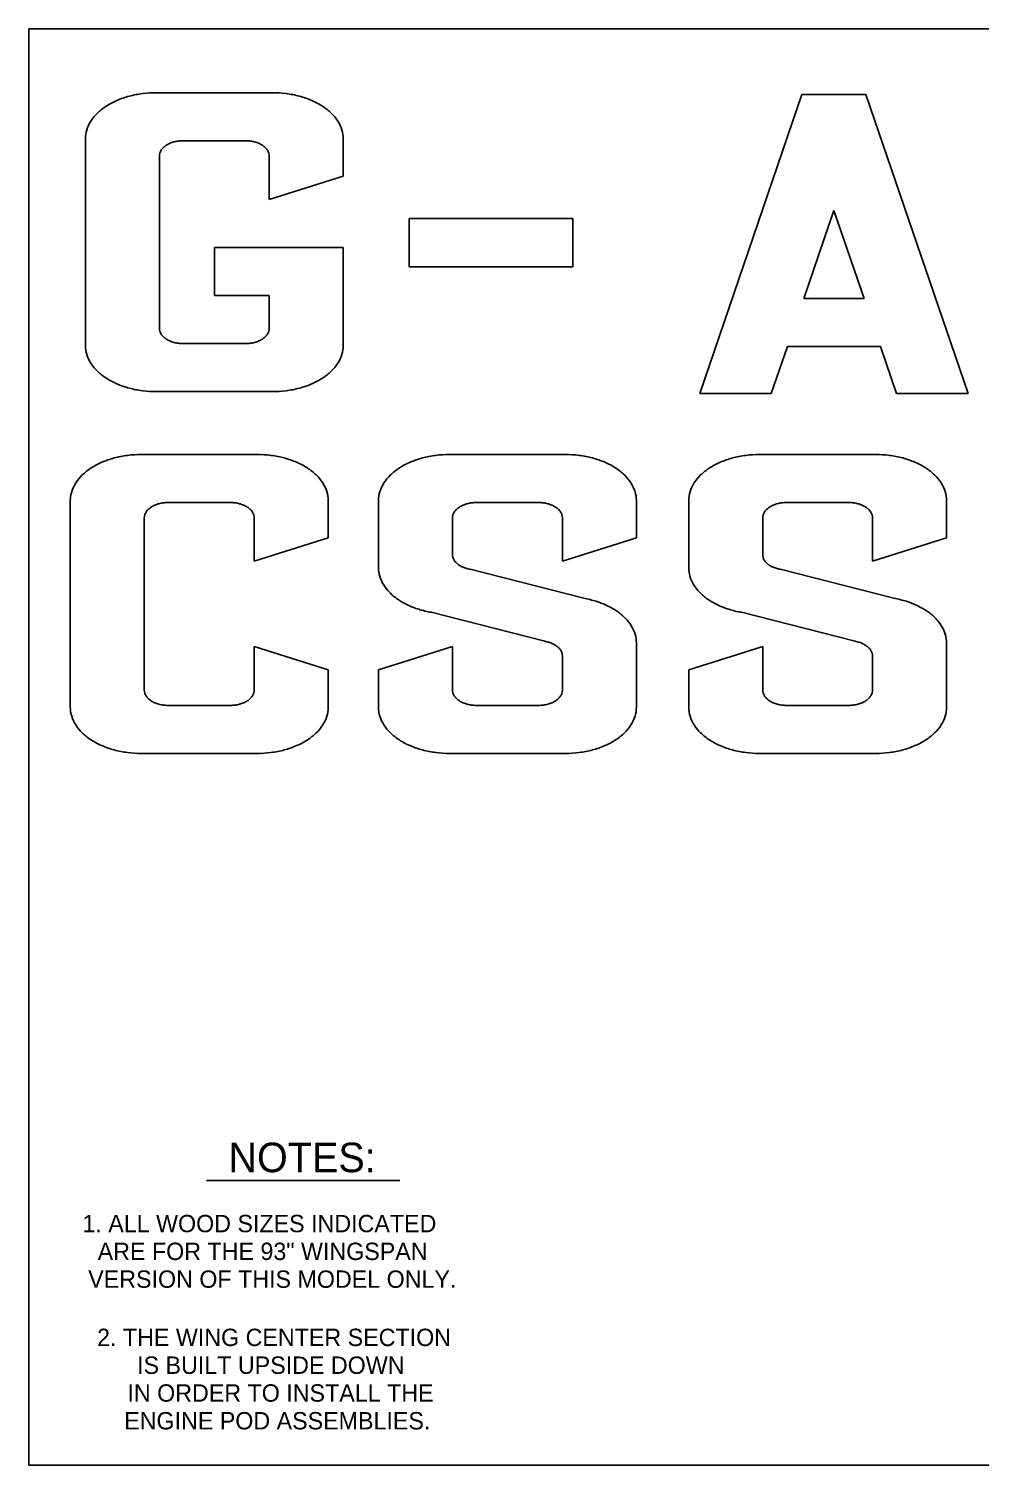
# Model space of a CAD drawing. Extents: x -15.3 to 78.7, y -34 to 0.
# Drawn here: x -15.31 to 7.2, y -34.04 to -0.04 of the extents above; entities that cross this region are included whole.
import ezdxf
from ezdxf.enums import TextEntityAlignment as Align

# ---------------------------------------------------------------- set-up
doc = ezdxf.new("R2010")
doc.units = 0
doc.layers.add('1', color=7, linetype='CONTINUOUS')
doc.layers.add('34', color=7, linetype='CONTINUOUS')
doc.styles.get("Standard").update_dxf_attribs({"font": 'txt', "height": 0.2})

msp = doc.modelspace()

# ---------------------------------------------------------------- linework, layer by layer
at = {"layer": '1', "color": 253, "linetype": 'CONTINUOUS'}
for p, q in [((78.6873, -0.0368), (-15.3127, -0.0368)), ((-15.3127, -0.0368), (-15.3127, -34.0368)), ((78.6873, -34.0368), (-15.3127, -34.0368))]:
    msp.add_line(p, q, dxfattribs=at)
at = {"layer": '1', "color": 3, "linetype": 'CONTINUOUS'}
msp.add_line((-11.1108, -27.297), (-6.5362, -27.297), dxfattribs=at)
at = {"layer": '34', "color": 7, "linetype": 'CONTINUOUS'}
for p, q in [((-12.2927, -1.5503), (-9.5526, -1.5503)), ((0.5613, -8.6731), (2.9806, -1.5972)), ((4.4927, -1.5972), (2.9806, -1.5972)), ((4.4927, -1.5972), (6.912, -8.6731)), ((-13.9727, -2.6424), (-13.9727, -7.5342)), ((-11.6627, -2.6879), (-10.1825, -2.6879)), ((-7.8725, -2.6424), (-7.8725, -3.5259)), ((-12.2227, -3.0518), (-12.2227, -7.1247)), ((-9.6225, -3.0518), (-9.6225, -4.0786)), ((-9.6225, -4.0786), (-7.8725, -3.5259)), ((3.0247, -6.4194), (3.7362, -4.3388)), ((3.7362, -4.3388), (4.4477, -6.4194)), ((-6.3162, -4.5311), (-2.4378, -4.5311)), ((-6.3162, -4.5311), (-6.3162, -5.6686)), ((-2.4378, -4.5311), (-2.4378, -5.6686)), ((-7.8725, -5.2136), (-10.9158, -5.2136)), ((-10.9158, -5.2136), (-10.9158, -6.3513)), ((-7.8725, -5.2136), (-7.8725, -7.5342)), ((-6.3162, -5.6686), (-2.4378, -5.6686)), ((-9.6225, -6.3513), (-10.9158, -6.3513)), ((-9.6225, -6.3513), (-9.6225, -7.1247)), ((3.0247, -6.4194), (4.4477, -6.4194)), ((-11.6627, -7.4887), (-10.1825, -7.4887)), ((2.2543, -8.6731), (2.636, -7.5568)), ((2.636, -7.5568), (4.8364, -7.5568)), ((4.8364, -7.5568), (5.2182, -8.6731)), ((-12.2927, -8.6262), (-9.5526, -8.6262)), ((-12.2927, -8.6262), (-9.5526, -8.6262)), ((2.2543, -8.6731), (0.5613, -8.6731)), ((6.912, -8.6731), (5.2182, -8.6731)), ((-12.6495, -10.1132), (-9.9093, -10.1132)), ((-5.3575, -10.1132), (-2.6173, -10.1132)), ((1.9801, -10.1132), (4.7203, -10.1132)), ((-14.3295, -11.2052), (-14.3295, -16.097)), ((-8.2294, -11.2052), (-8.2294, -12.0887)), ((-7.0375, -11.2052), (-7.0375, -12.7941)), ((-0.9372, -11.2052), (-0.9372, -12.0887)), ((0.3001, -11.2052), (0.3001, -12.7941)), ((6.4004, -11.2052), (6.4004, -12.0887)), ((-12.0195, -11.2507), (-10.5395, -11.2507)), ((-4.7274, -11.2507), (-3.2473, -11.2507)), ((2.6103, -11.2507), (4.0904, -11.2507)), ((-12.5796, -11.6147), (-12.5796, -15.6875)), ((-9.9794, -11.6147), (-9.9794, -12.6415)), ((-5.2874, -11.6147), (-5.2874, -12.4801)), ((-2.6873, -11.6147), (-2.6873, -12.6415)), ((2.0503, -11.6147), (2.0503, -12.4801)), ((4.6504, -11.6147), (4.6504, -12.6415)), ((-9.9794, -12.6415), (-8.2294, -12.0887)), ((-2.6873, -12.6415), (-0.9372, -12.0887)), ((4.6504, -12.6415), (6.4004, -12.0887)), ((-2.1825, -13.518), (-4.8722, -12.8316)), ((5.1548, -13.518), (2.4651, -12.8316)), ((-3.1021, -14.5352), (-5.7918, -13.8491)), ((4.2355, -14.5352), (1.5458, -13.8491)), ((-0.9372, -14.5725), (-0.9372, -16.097)), ((6.4004, -14.5725), (6.4004, -16.097)), ((-9.9794, -14.6605), (-8.2294, -15.2134)), ((-9.9794, -15.6874), (-9.9794, -14.6605)), ((-5.2874, -14.6605), (-7.0375, -15.2134)), ((-5.2874, -14.6605), (-5.2874, -15.6875)), ((-2.6873, -14.8867), (-2.6873, -15.6875)), ((2.0503, -14.6605), (0.3001, -15.2134)), ((2.0503, -14.6605), (2.0503, -15.6875)), ((4.6504, -14.8867), (4.6504, -15.6875)), ((-8.2294, -16.0968), (-8.2294, -15.2134)), ((-7.0375, -15.2134), (-7.0375, -16.097)), ((0.3001, -15.2134), (0.3001, -16.097)), ((-12.0195, -16.0515), (-10.5395, -16.0515)), ((-4.7274, -16.0515), (-3.2473, -16.0515)), ((2.6103, -16.0515), (4.0904, -16.0515)), ((-12.6495, -17.1891), (-9.9093, -17.1891)), ((-12.6495, -17.1891), (-9.9093, -17.1891)), ((-5.3575, -17.1891), (-2.6173, -17.1891)), ((-5.3575, -17.1891), (-2.6173, -17.1891)), ((1.9801, -17.1891), (4.7203, -17.1891)), ((1.9801, -17.1891), (4.7203, -17.1891))]:
    msp.add_line(p, q, dxfattribs=at)
for points in [[(-12.292512, -1.550258, 0.032156), (-12.62028, -1.571241, 0.033618), (-12.935452, -1.633385, 0.0367), (-13.225916, -1.734302, 0.041684), (-13.480511, -1.870113, 0.048847), (-13.689451, -2.035599, 0.058022), (-13.844707, -2.224401, 0.067701), (-13.940314, -2.429263, 0.074379), (-13.972596, -2.642313, 0.074379)], [(-9.552374, -1.550258, -0.032156), (-9.224606, -1.571241, -0.033618), (-8.909433, -1.633385, -0.0367), (-8.618969, -1.734302, -0.041684), (-8.364375, -1.870113, -0.048847), (-8.155435, -2.035599, -0.058022), (-8.000178, -2.224401, -0.067701), (-7.904572, -2.429263, -0.074379), (-7.872289, -2.642313, -0.074379)], [(-11.66248, -2.687815, 0.032156), (-11.771736, -2.694809, 0.033618), (-11.876793, -2.715524, 0.0367), (-11.973615, -2.749163, 0.041684), (-12.05848, -2.794433, 0.048847), (-12.128126, -2.849595, 0.058022), (-12.179878, -2.912529, 0.067701), (-12.211747, -2.980817, 0.074379), (-12.222508, -3.051833, 0.074379)], [(-9.622377, -3.051833, 0.074379), (-9.633138, -2.980817, 0.067701), (-9.665007, -2.912529, 0.058022), (-9.716759, -2.849595, 0.048847), (-9.786406, -2.794433, 0.041684), (-9.871271, -2.749163, 0.0367), (-9.968092, -2.715524, 0.033618), (-10.073149, -2.694809, 0.032156), (-10.182406, -2.687815, 0.032156)], [(-11.66248, -7.488852, -0.032156), (-11.771736, -7.481858, -0.033618), (-11.876793, -7.461143, -0.0367), (-11.973615, -7.427504, -0.041684), (-12.05848, -7.382234, -0.048847), (-12.128126, -7.327072, -0.058022), (-12.179878, -7.264138, -0.067701), (-12.211747, -7.19585, -0.074379), (-12.222508, -7.124834, -0.074379)], [(-9.622377, -7.124834, -0.074379), (-9.633138, -7.19585, -0.067701), (-9.665007, -7.264138, -0.058022), (-9.716759, -7.327072, -0.048847), (-9.786406, -7.382234, -0.041684), (-9.871271, -7.427504, -0.0367), (-9.968092, -7.461143, -0.033618), (-10.073149, -7.481858, -0.032156), (-10.182406, -7.488852, -0.032156)], [(-12.292512, -8.626409, -0.032156), (-12.62028, -8.605426, -0.033618), (-12.935452, -8.543282, -0.0367), (-13.225916, -8.442365, -0.041684), (-13.480511, -8.306554, -0.048847), (-13.689451, -8.141068, -0.058022), (-13.844707, -7.952266, -0.067701), (-13.940314, -7.747404, -0.074379), (-13.972596, -7.534354, -0.074379)], [(-9.552374, -8.626409, 0.032156), (-9.224606, -8.605426, 0.033618), (-8.909433, -8.543282, 0.0367), (-8.618969, -8.442365, 0.041684), (-8.364375, -8.306554, 0.048847), (-8.155435, -8.141068, 0.058022), (-8.000178, -7.952266, 0.067701), (-7.904572, -7.747404, 0.074379), (-7.872289, -7.534354, 0.074379)], [(-12.649434, -10.113076, 0.032156), (-12.977203, -10.13406, 0.033618), (-13.292375, -10.196204, 0.0367), (-13.582839, -10.297121, 0.041684), (-13.837433, -10.432932, 0.048847), (-14.046374, -10.598418, 0.058022), (-14.20163, -10.78722, 0.067701), (-14.297236, -10.992082, 0.074379), (-14.329519, -11.205131, 0.074379)], [(-9.909297, -10.113076, -0.032156), (-9.581528, -10.13406, -0.033618), (-9.266356, -10.196204, -0.0367), (-8.975892, -10.297121, -0.041684), (-8.721298, -10.432932, -0.048847), (-8.512358, -10.598418, -0.058022), (-8.357101, -10.78722, -0.067701), (-8.261495, -10.992082, -0.074379), (-8.229212, -11.205131, -0.074379)], [(-5.357288, -10.113076, 0.032156), (-5.685056, -10.13406, 0.033618), (-6.000228, -10.196204, 0.0367), (-6.290693, -10.297121, 0.041684), (-6.545287, -10.432932, 0.048847), (-6.754227, -10.598418, 0.058022), (-6.909484, -10.78722, 0.067701), (-7.00509, -10.992082, 0.074379), (-7.037372, -11.205131, 0.074379)], [(-2.61715, -10.113076, -0.032156), (-2.289382, -10.13406, -0.033618), (-1.97421, -10.196204, -0.0367), (-1.683745, -10.297121, -0.041684), (-1.429151, -10.432932, -0.048847), (-1.220211, -10.598418, -0.058022), (-1.064955, -10.78722, -0.067701), (-0.969348, -10.992082, -0.074379), (-0.937066, -11.205131, -0.074379)], [(1.980221, -10.113076, 0.032156), (1.652453, -10.13406, 0.033618), (1.33728, -10.196204, 0.0367), (1.046816, -10.297121, 0.041684), (0.792222, -10.432932, 0.048847), (0.583282, -10.598418, 0.058022), (0.428025, -10.78722, 0.067701), (0.332419, -10.992082, 0.074379), (0.300136, -11.205131, 0.074379)], [(4.720359, -10.113076, -0.032156), (5.048127, -10.13406, -0.033618), (5.363299, -10.196204, -0.0367), (5.653764, -10.297121, -0.041684), (5.908358, -10.432932, -0.048847), (6.117298, -10.598418, -0.058022), (6.272554, -10.78722, -0.067701), (6.368161, -10.992082, -0.074379), (6.400443, -11.205131, -0.074379)], [(-12.019403, -11.250634, 0.032156), (-12.128659, -11.257628, 0.033618), (-12.233716, -11.278343, 0.0367), (-12.330538, -11.311982, 0.041684), (-12.415402, -11.357252, 0.048847), (-12.485049, -11.412414, 0.058022), (-12.536801, -11.475348, 0.067701), (-12.56867, -11.543635, 0.074379), (-12.579431, -11.614652, 0.074379)], [(-9.9793, -11.614652, 0.074379), (-9.990061, -11.543635, 0.067701), (-10.02193, -11.475348, 0.058022), (-10.073682, -11.412414, 0.048847), (-10.143329, -11.357252, 0.041684), (-10.228193, -11.311982, 0.0367), (-10.325015, -11.278343, 0.033618), (-10.430072, -11.257628, 0.032156), (-10.539328, -11.250634, 0.032156)], [(-4.727256, -11.250634, 0.032156), (-4.836512, -11.257628, 0.033618), (-4.94157, -11.278343, 0.0367), (-5.038391, -11.311982, 0.041684), (-5.123256, -11.357252, 0.048847), (-5.192903, -11.412414, 0.058022), (-5.244655, -11.475348, 0.067701), (-5.276524, -11.543635, 0.074379), (-5.287284, -11.614652, 0.074379)], [(-3.247182, -11.250634, -0.032156), (-3.137926, -11.257628, -0.033618), (-3.032868, -11.278343, -0.0367), (-2.936047, -11.311982, -0.041684), (-2.851182, -11.357252, -0.048847), (-2.781535, -11.412414, -0.058022), (-2.729783, -11.475348, -0.067701), (-2.697914, -11.543635, -0.074379), (-2.687154, -11.614652, -0.074379)], [(2.610253, -11.250634, 0.032156), (2.500996, -11.257628, 0.033618), (2.395939, -11.278343, 0.0367), (2.299118, -11.311982, 0.041684), (2.214253, -11.357252, 0.048847), (2.144606, -11.412414, 0.058022), (2.092854, -11.475348, 0.067701), (2.060985, -11.543635, 0.074379), (2.050224, -11.614652, 0.074379)], [(4.090327, -11.250634, -0.032156), (4.199583, -11.257628, -0.033618), (4.30464, -11.278343, -0.0367), (4.401462, -11.311982, -0.041684), (4.486327, -11.357252, -0.048847), (4.555973, -11.412414, -0.058022), (4.607725, -11.475348, -0.067701), (4.639594, -11.543635, -0.074379), (4.650355, -11.614652, -0.074379)], [(-4.87217, -12.831407, -0.032744), (-4.970218, -12.807764, -0.035999), (-5.059793, -12.772685, -0.040971), (-5.137773, -12.727392, -0.047851), (-5.201438, -12.673464, -0.056373), (-5.248568, -12.612784, -0.06508), (-5.27752, -12.547465, -0.070938), (-5.287284, -12.479787, -0.070938)], [(2.465339, -12.831407, -0.032744), (2.367291, -12.807764, -0.035999), (2.277716, -12.772685, -0.040971), (2.199736, -12.727392, -0.047851), (2.136071, -12.673464, -0.056373), (2.088941, -12.612784, -0.06508), (2.059989, -12.547465, -0.070938), (2.050224, -12.479787, -0.070938)], [(-5.792008, -13.84888, -0.032744), (-6.086155, -13.777952, -0.035999), (-6.354886, -13.672714, -0.040971), (-6.58883, -13.536834, -0.047851), (-6.779828, -13.375052, -0.056373), (-6.921222, -13.193009, -0.065081), (-7.008079, -12.997052, -0.070939), (-7.037372, -12.794015, -0.070939)], [(1.545501, -13.84888, -0.032744), (1.251354, -13.777952, -0.035999), (0.982623, -13.672714, -0.040971), (0.748679, -13.536834, -0.047851), (0.557681, -13.375052, -0.056373), (0.416287, -13.193009, -0.065081), (0.329429, -12.997052, -0.070939), (0.300136, -12.794015, -0.070939)], [(-2.182653, -13.517936, -0.032745), (-1.888461, -13.588847, -0.036001), (-1.619685, -13.694078, -0.040973), (-1.385698, -13.829958, -0.047854), (-1.194662, -13.991748, -0.056377), (-1.05324, -14.173806, -0.065086), (-0.966365, -14.369782, -0.070946), (-0.937066, -14.57284, -0.070946)], [(5.154856, -13.517936, -0.032745), (5.449048, -13.588847, -0.036001), (5.717824, -13.694078, -0.040973), (5.951811, -13.829958, -0.047854), (6.142846, -13.991748, -0.056377), (6.284268, -14.173806, -0.065086), (6.371144, -14.369782, -0.070946), (6.400443, -14.57284, -0.070946)], [(-3.102076, -14.535259, -0.032739), (-3.004067, -14.558917, -0.035995), (-2.914531, -14.594003, -0.040967), (-2.836588, -14.639296, -0.047846), (-2.772955, -14.693216, -0.056364), (-2.725849, -14.753884, -0.065066), (-2.696913, -14.819186, -0.070919), (-2.687154, -14.886846, -0.070919)], [(4.235433, -14.535259, -0.032739), (4.333442, -14.558917, -0.035995), (4.422978, -14.594003, -0.040967), (4.500921, -14.639296, -0.047846), (4.564554, -14.693216, -0.056364), (4.61166, -14.753884, -0.065066), (4.640596, -14.819186, -0.070919), (4.650355, -14.886846, -0.070919)], [(-12.019403, -16.051671, -0.032156), (-12.128659, -16.044676, -0.033618), (-12.233716, -16.023962, -0.0367), (-12.330538, -15.990323, -0.041684), (-12.415402, -15.945052, -0.048847), (-12.485049, -15.88989, -0.058022), (-12.536801, -15.826956, -0.067701), (-12.56867, -15.758669, -0.074379), (-12.579431, -15.687653, -0.074379)], [(-9.9793, -15.687653, -0.074379), (-9.990061, -15.758669, -0.067701), (-10.02193, -15.826956, -0.058022), (-10.073682, -15.88989, -0.048847), (-10.143329, -15.945052, -0.041684), (-10.228193, -15.990323, -0.0367), (-10.325015, -16.023962, -0.033618), (-10.430072, -16.044676, -0.032156), (-10.539328, -16.051671, -0.032156)], [(-4.727256, -16.051671, -0.032156), (-4.836512, -16.044676, -0.033618), (-4.94157, -16.023962, -0.0367), (-5.038391, -15.990323, -0.041684), (-5.123256, -15.945052, -0.048847), (-5.192903, -15.88989, -0.058022), (-5.244655, -15.826956, -0.067701), (-5.276524, -15.758669, -0.074379), (-5.287284, -15.687653, -0.074379)], [(-2.687154, -15.687653, -0.074379), (-2.697914, -15.758669, -0.067701), (-2.729783, -15.826956, -0.058022), (-2.781535, -15.88989, -0.048847), (-2.851182, -15.945052, -0.041684), (-2.936047, -15.990323, -0.0367), (-3.032868, -16.023962, -0.033618), (-3.137926, -16.044676, -0.032156), (-3.247182, -16.051671, -0.032156)], [(2.610253, -16.051671, -0.032156), (2.500996, -16.044676, -0.033618), (2.395939, -16.023962, -0.0367), (2.299118, -15.990323, -0.041684), (2.214253, -15.945052, -0.048847), (2.144606, -15.88989, -0.058022), (2.092854, -15.826956, -0.067701), (2.060985, -15.758669, -0.074379), (2.050224, -15.687653, -0.074379)], [(4.650355, -15.687653, -0.074379), (4.639594, -15.758669, -0.067701), (4.607725, -15.826956, -0.058022), (4.555973, -15.88989, -0.048847), (4.486327, -15.945052, -0.041684), (4.401462, -15.990323, -0.0367), (4.30464, -16.023962, -0.033618), (4.199583, -16.044676, -0.032156), (4.090327, -16.051671, -0.032156)], [(-12.649434, -17.189228, -0.032156), (-12.977203, -17.168245, -0.033618), (-13.292375, -17.1061, -0.0367), (-13.582839, -17.005184, -0.041684), (-13.837433, -16.869373, -0.048847), (-14.046374, -16.703886, -0.058022), (-14.20163, -16.515084, -0.067701), (-14.297236, -16.310222, -0.074379), (-14.329519, -16.097173, -0.074379)], [(-9.909297, -17.189228, 0.032156), (-9.581528, -17.168245, 0.033618), (-9.266356, -17.1061, 0.0367), (-8.975892, -17.005184, 0.041684), (-8.721298, -16.869373, 0.048847), (-8.512358, -16.703886, 0.058022), (-8.357101, -16.515084, 0.067701), (-8.261495, -16.310222, 0.074379), (-8.229212, -16.097173, 0.074379)], [(-5.357288, -17.189228, -0.032156), (-5.685056, -17.168245, -0.033618), (-6.000228, -17.1061, -0.0367), (-6.290693, -17.005184, -0.041684), (-6.545287, -16.869373, -0.048847), (-6.754227, -16.703886, -0.058022), (-6.909484, -16.515084, -0.067701), (-7.00509, -16.310222, -0.074379), (-7.037372, -16.097173, -0.074379)], [(-2.61715, -17.189228, 0.032156), (-2.289382, -17.168245, 0.033618), (-1.97421, -17.1061, 0.0367), (-1.683745, -17.005184, 0.041684), (-1.429151, -16.869373, 0.048847), (-1.220211, -16.703886, 0.058022), (-1.064955, -16.515084, 0.067701), (-0.969348, -16.310222, 0.074379), (-0.937066, -16.097173, 0.074379)], [(1.980221, -17.189228, -0.032156), (1.652453, -17.168245, -0.033618), (1.33728, -17.1061, -0.0367), (1.046816, -17.005184, -0.041684), (0.792222, -16.869373, -0.048847), (0.583282, -16.703886, -0.058022), (0.428025, -16.515084, -0.067701), (0.332419, -16.310222, -0.074379), (0.300136, -16.097173, -0.074379)], [(4.720359, -17.189228, 0.032156), (5.048127, -17.168245, 0.033618), (5.363299, -17.1061, 0.0367), (5.653764, -17.005184, 0.041684), (5.908358, -16.869373, 0.048847), (6.117298, -16.703886, 0.058022), (6.272554, -16.515084, 0.067701), (6.368161, -16.310222, 0.074379), (6.400443, -16.097173, 0.074379)]]:
    msp.add_lwpolyline(points, format="xyb", dxfattribs=at)

# ---------------------------------------------------------------- texts
at = {"layer": '1', "color": 3, "linetype": 'CONTINUOUS'}
for s, height, p in [('NOTES:', 0.7002, (-8.8463, -26.75)), ('      1. ALL WOOD SIZES INDICATED', 0.4113, (-10.3143, -28.3157)), ('       ARE FOR THE 93" WINGSPAN', 0.4113, (-10.3143, -28.9733)), ('          VERSION OF THIS MODEL ONLY.', 0.4113, (-10.3144, -29.6311)), ('   2. THE WING CENTER SECTION', 0.4113, (-9.7387, -31.01)), ('  IS BUILT UPSIDE DOWN', 0.4113, (-9.7387, -31.6678)), ('     IN ORDER TO INSTALL THE', 0.4113, (-9.7386, -32.3257)), ('    ENGINE POD ASSEMBLIES.', 0.4113, (-9.7387, -32.9832))]:
    msp.add_text(s, height=height, dxfattribs=at).set_placement(p, align=Align.MIDDLE)

doc.saveas('drawing.dxf')
